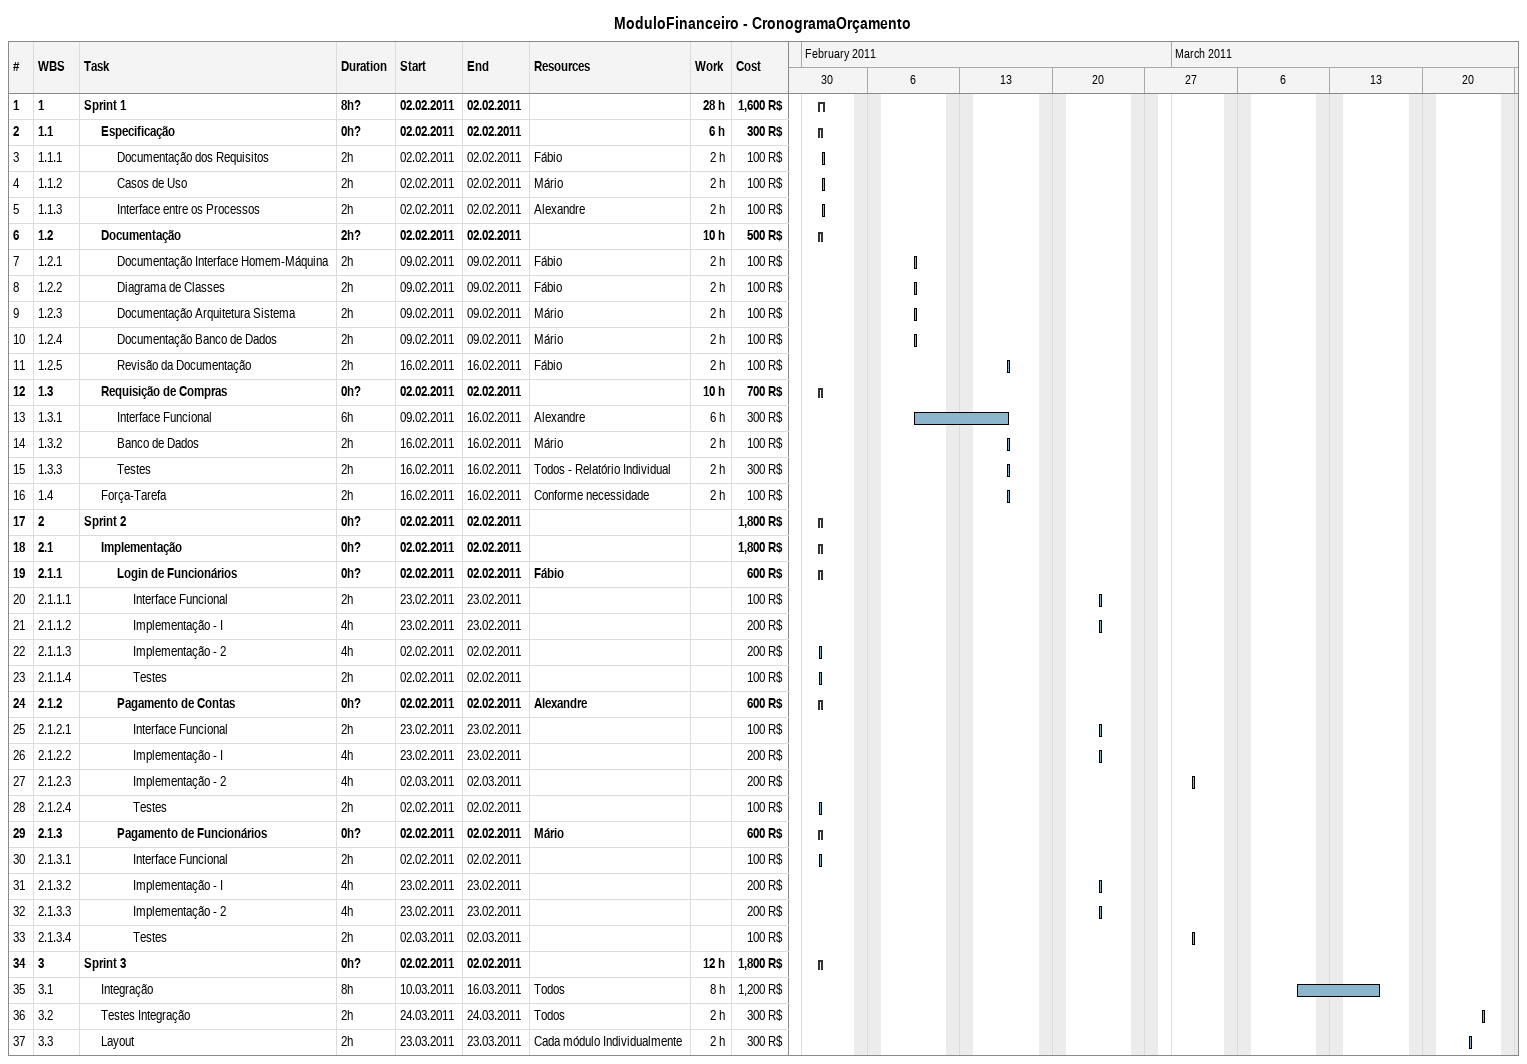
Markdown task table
ModuloFinanceiro - CronogramaOrçamento

| ID | WBS | Task | Duration | Start | Finish | Resources | Work (h) | Cost (R$) |
|---|---|---|---|---|---|---|---|---|
| 1 | 1 | **Sprint 1** | 8h? | 2011-02-02 | 2011-02-02 |  | 28 | 1600 |
| 2 | 1.1 | **Especificação** | 0h? | 2011-02-02 | 2011-02-02 |  | 6 | 300 |
| 3 | 1.1.1 | Documentação dos Requisitos | 2h | 2011-02-02 | 2011-02-02 | Fábio | 2 | 100 |
| 4 | 1.1.2 | Casos de Uso | 2h | 2011-02-02 | 2011-02-02 | Mário | 2 | 100 |
| 5 | 1.1.3 | Interface entre os Processos | 2h | 2011-02-02 | 2011-02-02 | Alexandre | 2 | 100 |
| 6 | 1.2 | **Documentação** | 2h? | 2011-02-02 | 2011-02-02 |  | 10 | 500 |
| 7 | 1.2.1 | Documentação Interface Homem-Máquina | 2h | 2011-02-09 | 2011-02-09 | Fábio | 2 | 100 |
| 8 | 1.2.2 | Diagrama de Classes | 2h | 2011-02-09 | 2011-02-09 | Fábio | 2 | 100 |
| 9 | 1.2.3 | Documentação Arquitetura Sistema | 2h | 2011-02-09 | 2011-02-09 | Mário | 2 | 100 |
| 10 | 1.2.4 | Documentação Banco de Dados | 2h | 2011-02-09 | 2011-02-09 | Mário | 2 | 100 |
| 11 | 1.2.5 | Revisão da Documentação | 2h | 2011-02-16 | 2011-02-16 | Fábio | 2 | 100 |
| 12 | 1.3 | **Requisição de Compras** | 0h? | 2011-02-02 | 2011-02-02 |  | 10 | 700 |
| 13 | 1.3.1 | Interface Funcional | 6h | 2011-02-09 | 2011-02-16 | Alexandre | 6 | 300 |
| 14 | 1.3.2 | Banco de Dados | 2h | 2011-02-16 | 2011-02-16 | Mário | 2 | 100 |
| 15 | 1.3.3 | Testes | 2h | 2011-02-16 | 2011-02-16 | Todos - Relatório Individual | 2 | 300 |
| 16 | 1.4 | Força-Tarefa | 2h | 2011-02-16 | 2011-02-16 | Conforme necessidade | 2 | 100 |
| 17 | 2 | **Sprint 2** | 0h? | 2011-02-02 | 2011-02-02 |  |  | 1800 |
| 18 | 2.1 | **Implementação** | 0h? | 2011-02-02 | 2011-02-02 |  |  | 1800 |
| 19 | 2.1.1 | **Login de Funcionários** | 0h? | 2011-02-02 | 2011-02-02 | Fábio |  | 600 |
| 20 | 2.1.1.1 | Interface Funcional | 2h | 2011-02-23 | 2011-02-23 |  |  | 100 |
| 21 | 2.1.1.2 | Implementação - I | 4h | 2011-02-23 | 2011-02-23 |  |  | 200 |
| 22 | 2.1.1.3 | Implementação - 2 | 4h | 2011-02-02 | 2011-02-02 |  |  | 200 |
| 23 | 2.1.1.4 | Testes | 2h | 2011-02-02 | 2011-02-02 |  |  | 100 |
| 24 | 2.1.2 | **Pagamento de Contas** | 0h? | 2011-02-02 | 2011-02-02 | Alexandre |  | 600 |
| 25 | 2.1.2.1 | Interface Funcional | 2h | 2011-02-23 | 2011-02-23 |  |  | 100 |
| 26 | 2.1.2.2 | Implementação - I | 4h | 2011-02-23 | 2011-02-23 |  |  | 200 |
| 27 | 2.1.2.3 | Implementação - 2 | 4h | 2011-03-02 | 2011-03-02 |  |  | 200 |
| 28 | 2.1.2.4 | Testes | 2h | 2011-02-02 | 2011-02-02 |  |  | 100 |
| 29 | 2.1.3 | **Pagamento de Funcionários** | 0h? | 2011-02-02 | 2011-02-02 | Mário |  | 600 |
| 30 | 2.1.3.1 | Interface Funcional | 2h | 2011-02-02 | 2011-02-02 |  |  | 100 |
| 31 | 2.1.3.2 | Implementação - I | 4h | 2011-02-23 | 2011-02-23 |  |  | 200 |
| 32 | 2.1.3.3 | Implementação - 2 | 4h | 2011-02-23 | 2011-02-23 |  |  | 200 |
| 33 | 2.1.3.4 | Testes | 2h | 2011-03-02 | 2011-03-02 |  |  | 100 |
| 34 | 3 | **Sprint 3** | 0h? | 2011-02-02 | 2011-02-02 |  | 12 | 1800 |
| 35 | 3.1 | Integração | 8h | 2011-03-10 | 2011-03-16 | Todos | 8 | 1200 |
| 36 | 3.2 | Testes Integração | 2h | 2011-03-24 | 2011-03-24 | Todos | 2 | 300 |
| 37 | 3.3 | Layout | 2h | 2011-03-23 | 2011-03-23 | Cada módulo Individualmente | 2 | 300 |
